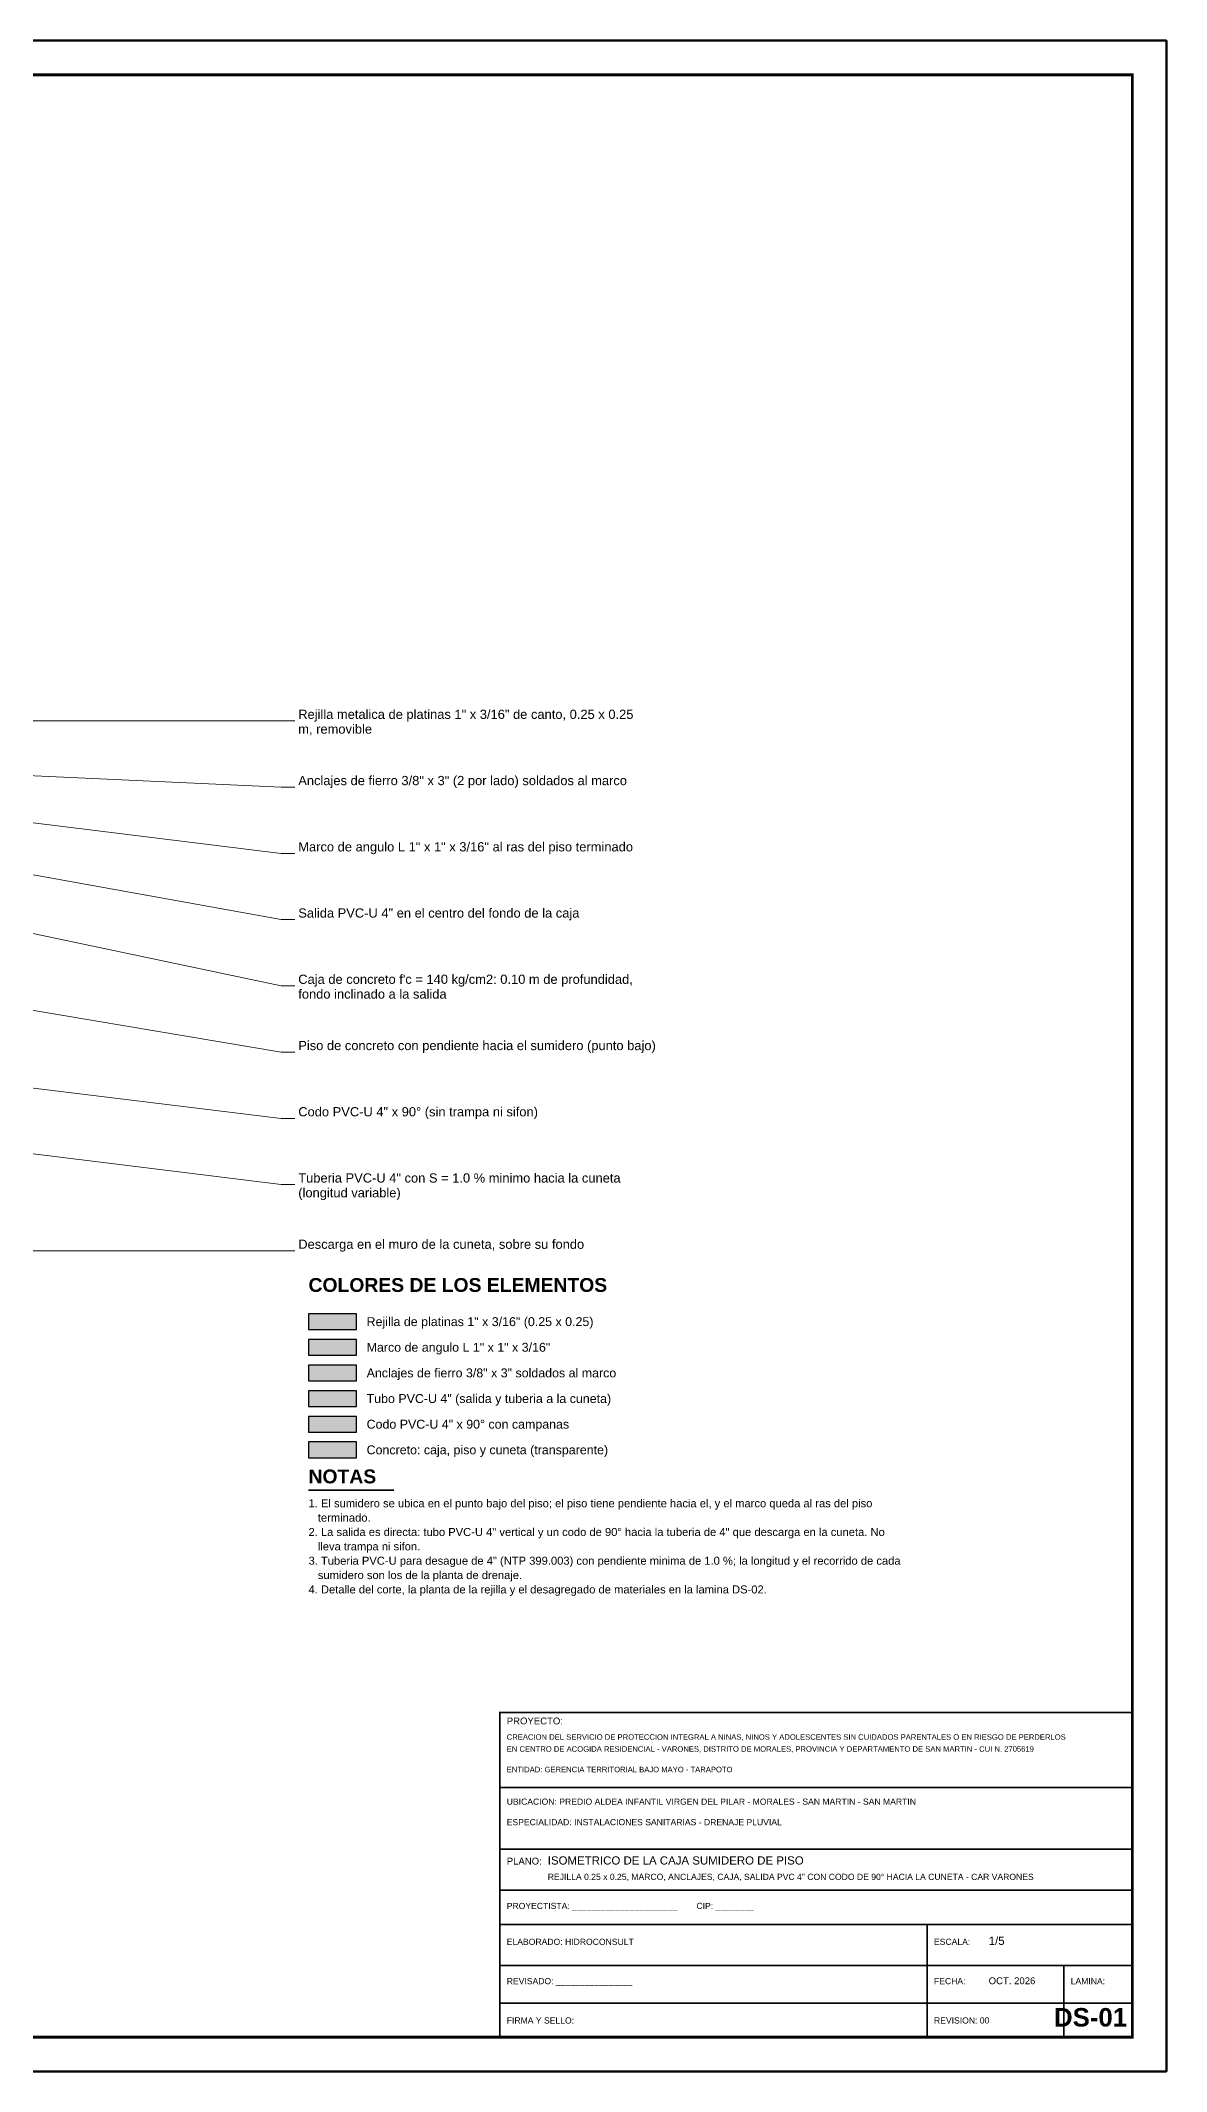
# Model space of a CAD drawing. Header units: metres. Extents: x 0 to 10.2, y 0 to 3.
# Drawn here: x 2.558 to 4.205, y 0 to 2.97 of the extents above; entities that cross this region are included whole.
import ezdxf
from ezdxf.enums import TextEntityAlignment as Align

# ---------------------------------------------------------------- set-up
doc = ezdxf.new("R2010")
doc.units = ezdxf.units.M
doc.header["$LTSCALE"] = 0.25
for name, color, linetype in [('LEYENDA', 7, 'CONTINUOUS'), ('ROTULO-TEXTO', 7, 'CONTINUOUS'), ('TEXTOS', 7, 'CONTINUOUS'), ('TEXTOS-NOTAS', 7, 'CONTINUOUS')]:
    doc.layers.add(name, color=color, linetype=linetype)
for name, color, linetype, lineweight in [('LLAMADAS', 30, 'CONTINUOUS', 18), ('MARCO', 7, 'CONTINUOUS', 50), ('ROTULO', 7, 'CONTINUOUS', 35), ('TITULOS', 160, 'CONTINUOUS', 35)]:
    doc.layers.add(name, color=color, linetype=linetype, lineweight=lineweight)
doc.styles.get("Standard").update_dxf_attribs({"font": 'arial.ttf'})
doc.styles.add('TITULOS', font='arialbd.ttf')

msp = doc.modelspace()

# ---------------------------------------------------------------- linework, layer by layer
at = {"layer": 'LEYENDA'}
for points in [[(2.95, 1.085), (3.02, 1.085), (3.02, 1.108), (2.95, 1.108)], [(2.95, 1.0475), (3.02, 1.0475), (3.02, 1.0705), (2.95, 1.0705)], [(2.95, 1.01), (3.02, 1.01), (3.02, 1.033), (2.95, 1.033)], [(2.95, 0.9725), (3.02, 0.9725), (3.02, 0.9955), (2.95, 0.9955)], [(2.95, 0.935), (3.02, 0.935), (3.02, 0.958), (2.95, 0.958)], [(2.95, 0.8975), (3.02, 0.8975), (3.02, 0.9205), (2.95, 0.9205)]]:
    msp.add_lwpolyline(points, close=True, dxfattribs=at)
at = {"layer": 'LEYENDA', "true_color": 0x545a68}
msp.add_solid([(2.95, 1.085), (3.02, 1.085), (2.95, 1.108), (3.02, 1.108)], dxfattribs=at)
at = {"layer": 'LEYENDA', "true_color": 0x8c9cb6}
msp.add_solid([(2.95, 1.0475), (3.02, 1.0475), (2.95, 1.0705), (3.02, 1.0705)], dxfattribs=at)
at = {"layer": 'LEYENDA', "true_color": 0xa8aab0}
msp.add_solid([(2.95, 1.01), (3.02, 1.01), (2.95, 1.033), (3.02, 1.033)], dxfattribs=at)
at = {"layer": 'LEYENDA', "true_color": 0xb4d6f6}
msp.add_solid([(2.95, 0.9725), (3.02, 0.9725), (2.95, 0.9955), (3.02, 0.9955)], dxfattribs=at)
at = {"layer": 'LEYENDA', "true_color": 0x3c64be}
msp.add_solid([(2.95, 0.935), (3.02, 0.935), (2.95, 0.958), (3.02, 0.958)], dxfattribs=at)
at = {"layer": 'LEYENDA', "true_color": 0xdcdcd6}
msp.add_solid([(2.95, 0.8975), (3.02, 0.8975), (2.95, 0.9205), (3.02, 0.9205)], dxfattribs=at)
at = {"layer": 'LLAMADAS'}
for p, q in [((2.91, 1.975), (1.5634, 1.975)), ((2.93, 1.975), (2.91, 1.975)), ((2.91, 1.6844), (1.6994, 1.9035)), ((2.91, 1.7812), (1.7122, 1.9291)), ((2.91, 1.8781), (1.8551, 1.9265)), ((2.93, 1.8781), (2.91, 1.8781)), ((2.91, 1.5875), (1.8449, 1.8125)), ((2.91, 1.4906), (1.217, 1.775)), ((2.93, 1.7812), (2.91, 1.7812)), ((2.93, 1.6844), (2.91, 1.6844)), ((2.93, 1.5875), (2.91, 1.5875)), ((2.91, 1.3937), (1.65, 1.548)), ((2.91, 1.2969), (1.217, 1.506)), ((2.93, 1.4906), (2.91, 1.4906)), ((2.93, 1.3937), (2.91, 1.3937)), ((2.93, 1.2969), (2.91, 1.2969)), ((2.91, 1.2), (1.1737, 1.2)), ((2.93, 1.2), (2.91, 1.2))]:
    msp.add_line(p, q, dxfattribs=at)
at = {"layer": 'MARCO'}
msp.add_lwpolyline([(0, 0), (4.205, 0), (4.205, 2.97), (0, 2.97)], close=True, dxfattribs=at)
at = {"layer": 'MARCO', "const_width": 0.004}
msp.add_lwpolyline([(0.125, 0.05), (4.155, 0.05), (4.155, 2.92), (0.125, 2.92)], close=True, dxfattribs=at)
at = {"layer": 'ROTULO'}
for p, q in [((3.23, 0.415), (4.155, 0.415)), ((3.23, 0.325), (4.155, 0.325)), ((3.23, 0.265), (4.155, 0.265)), ((3.23, 0.215), (4.155, 0.215)), ((3.855, 0.215), (3.855, 0.05)), ((3.23, 0.155), (4.155, 0.155)), ((4.055, 0.155), (4.055, 0.05)), ((3.23, 0.1), (4.155, 0.1))]:
    msp.add_line(p, q, dxfattribs=at)
at = {"layer": 'ROTULO', "const_width": 0.0025}
msp.add_lwpolyline([(3.23, 0.05), (4.155, 0.05), (4.155, 0.525), (3.23, 0.525)], close=True, dxfattribs=at)
at = {"layer": 'TITULOS'}
msp.add_line((2.95, 0.85), (3.075, 0.85), dxfattribs=at)

# ---------------------------------------------------------------- texts
at = {"layer": 'LEYENDA'}
for s, p in [('Rejilla de platinas 1" x 3/16" (0.25 x 0.25)', (3.035, 1.0965)), ('Marco de angulo L 1" x 1" x 3/16"', (3.035, 1.059)), ('Anclajes de fierro 3/8" x 3" soldados al marco', (3.035, 1.0215)), ('Tubo PVC-U 4" (salida y tuberia a la cuneta)', (3.035, 0.984)), ('Codo PVC-U 4" x 90° con campanas', (3.035, 0.9465)), ('Concreto: caja, piso y cuneta (transparente)', (3.035, 0.909))]:
    msp.add_text(s, height=0.013, dxfattribs=at).set_placement(p, align=Align.MIDDLE_LEFT)
at = {"layer": 'ROTULO-TEXTO'}
for s, height, p in [('PROYECTO:', 0.01, (3.24, 0.5075)), ('CREACION DEL SERVICIO DE PROTECCION INTEGRAL A NINAS, NINOS Y ADOLESCENTES SIN CUIDADOS PARENTALES O EN RIESGO DE PERDERLOS', 0.008, (3.24, 0.485)), ('EN CENTRO DE ACOGIDA RESIDENCIAL - VARONES, DISTRITO DE MORALES, PROVINCIA Y DEPARTAMENTO DE SAN MARTIN - CUI N. 2705619', 0.008, (3.24, 0.4675)), ('ENTIDAD: GERENCIA TERRITORIAL BAJO MAYO - TARAPOTO', 0.008, (3.24, 0.4375)), ('UBICACION: PREDIO ALDEA INFANTIL VIRGEN DEL PILAR - MORALES - SAN MARTIN - SAN MARTIN', 0.009, (3.24, 0.39)), ('ESPECIALIDAD: INSTALACIONES SANITARIAS - DRENAJE PLUVIAL', 0.009, (3.24, 0.36)), ('PLANO:', 0.01, (3.24, 0.3025)), ('ISOMETRICO DE LA CAJA SUMIDERO DE PISO', 0.012, (3.3, 0.3025)), ('REJILLA 0.25 x 0.25, MARCO, ANCLAJES, CAJA, SALIDA PVC 4" CON CODO DE 90° HACIA LA CUNETA - CAR VARONES', 0.009, (3.3, 0.28)), ('PROYECTISTA: ______________________        CIP: ________', 0.009, (3.24, 0.2375)), ('ELABORADO: HIDROCONSULT', 0.009, (3.24, 0.185)), ('ESCALA:', 0.009, (3.865, 0.185)), ('1/5', 0.012, (3.945, 0.185)), ('REVISADO: ________________', 0.009, (3.24, 0.1275)), ('FECHA:', 0.009, (3.865, 0.1275)), ('OCT. 2026', 0.01, (3.945, 0.1275)), ('LAMINA:', 0.009, (4.065, 0.1275)), ('FIRMA Y SELLO:', 0.009, (3.24, 0.07)), ('REVISION: 00', 0.009, (3.865, 0.07))]:
    msp.add_text(s, height=height, dxfattribs=at).set_placement(p)
at = {"layer": 'TEXTOS'}
for s, p in [('Rejilla metalica de platinas 1" x 3/16" de canto, 0.25 x 0.25', (2.935, 1.978)), ('m, removible', (2.935, 1.9564)), ('Anclajes de fierro 3/8" x 3" (2 por lado) soldados al marco', (2.935, 1.8811)), ('Marco de angulo L 1" x 1" x 3/16" al ras del piso terminado', (2.935, 1.7842)), ('Salida PVC-U 4" en el centro del fondo de la caja', (2.935, 1.6874)), ("Caja de concreto f'c = 140 kg/cm2: 0.10 m de profundidad,", (2.935, 1.5905)), ('fondo inclinado a la salida', (2.935, 1.5689)), ('Piso de concreto con pendiente hacia el sumidero (punto bajo)', (2.935, 1.4936)), ('Codo PVC-U 4" x 90° (sin trampa ni sifon)', (2.935, 1.3967)), ('Tuberia PVC-U 4" con S = 1.0 % minimo hacia la cuneta', (2.935, 1.2999)), ('(longitud variable)', (2.935, 1.2783)), ('Descarga en el muro de la cuneta, sobre su fondo', (2.935, 1.203))]:
    msp.add_text(s, height=0.0135, dxfattribs=at).set_placement(p)
at = {"layer": 'TEXTOS-NOTAS'}
for s, p in [('1. El sumidero se ubica en el punto bajo del piso; el piso tiene pendiente hacia el, y el marco queda al ras del piso', (2.95, 0.825)), ('   terminado.', (2.95, 0.804)), ('2. La salida es directa: tubo PVC-U 4" vertical y un codo de 90° hacia la tuberia de 4" que descarga en la cuneta. No', (2.95, 0.783)), ('   lleva trampa ni sifon.', (2.95, 0.762)), ('3. Tuberia PVC-U para desague de 4" (NTP 399.003) con pendiente minima de 1.0 %; la longitud y el recorrido de cada', (2.95, 0.741)), ('   sumidero son los de la planta de drenaje.', (2.95, 0.72)), ('4. Detalle del corte, la planta de la rejilla y el desagregado de materiales en la lamina DS-02.', (2.95, 0.699))]:
    msp.add_text(s, height=0.0117, dxfattribs=at).set_placement(p)
at = {"layer": 'TITULOS', "style": 'TITULOS'}
for s, p in [('COLORES DE LOS ELEMENTOS', (2.95, 1.14)), ('NOTAS', (2.95, 0.86))]:
    msp.add_text(s, height=0.02025, dxfattribs=at).set_placement(p)
msp.add_text('DS-01', height=0.027, dxfattribs=at).set_placement((4.1475, 0.0575), align=Align.BOTTOM_RIGHT)

doc.saveas('drawing.dxf')
